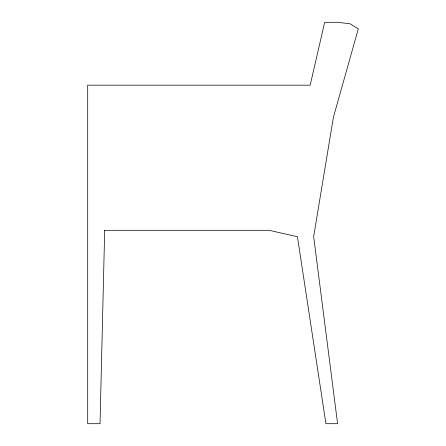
<?xml version="1.0" encoding="UTF-8"?>
<svg xmlns="http://www.w3.org/2000/svg" width="446" height="446" viewBox="0 0 446 446"><rect width="100%" height="100%" fill="white"/><g stroke="black" fill="none" stroke-linecap="round" stroke-linejoin="round"><path stroke-width="0.67" d="M104.687 230.309L100.032 423.7L87.7 423.7L87.7 85.169L310.165 85.169L324.671 22.3L337.594 22.3L350.082 23.777L358.3 28.884L333.391 117.331L313.666 236.614L337.594 423.7L325.926 423.7L297.421 236.703L269.116 230.309L104.687 230.309"/></g></svg>
